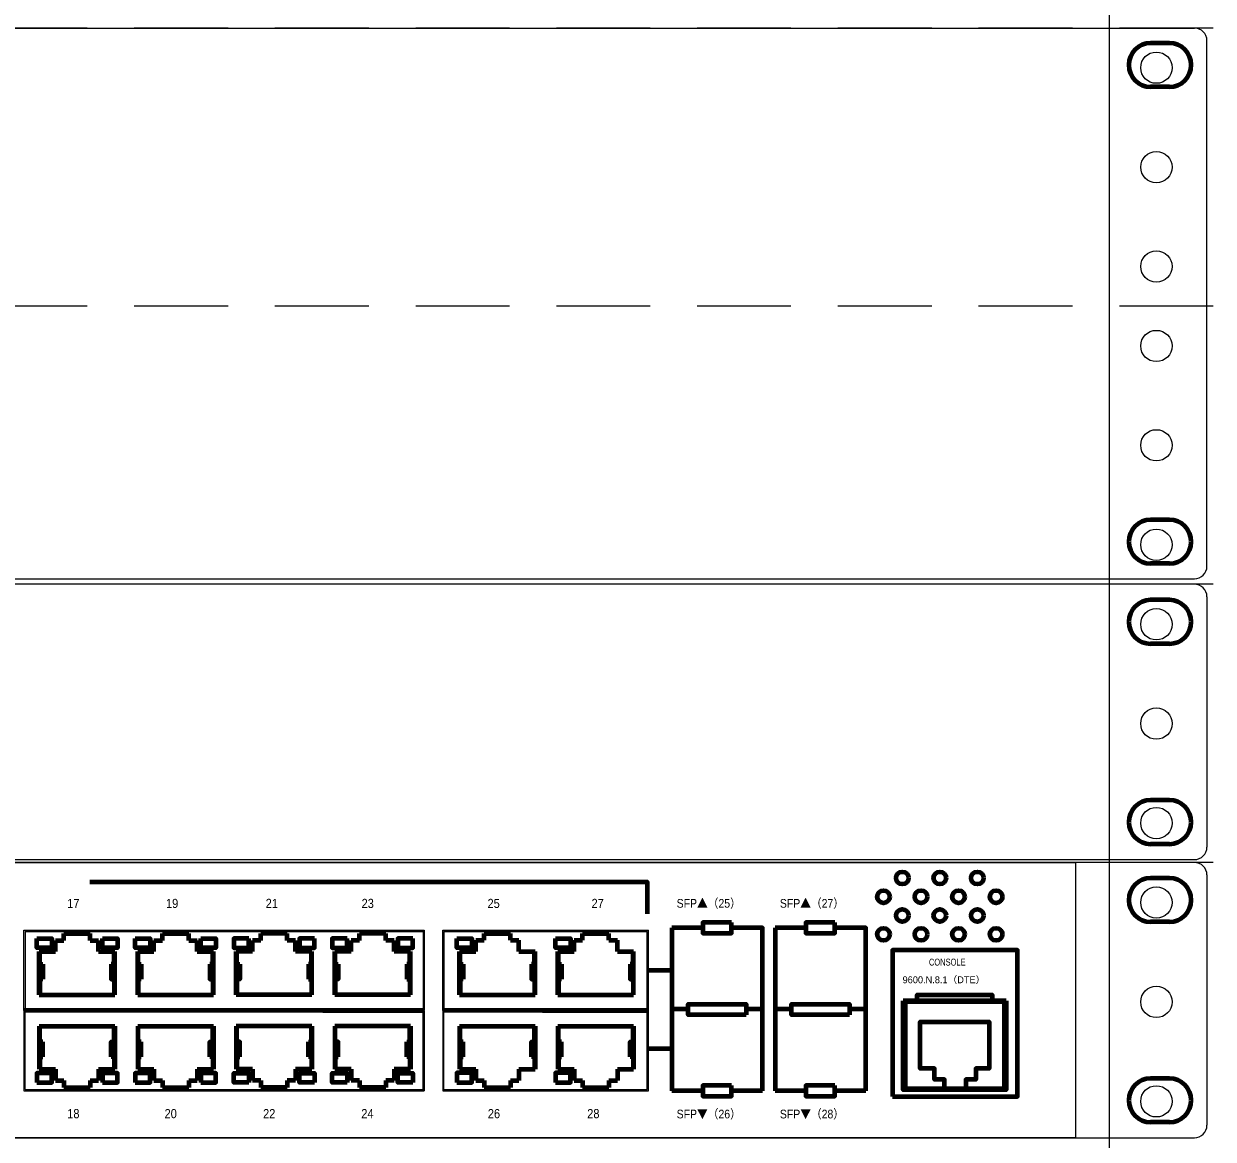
# Model space of a CAD drawing. Units: millimetres on the paper. Extents: x -400 to 400, y -280 to 280.
# Drawn here: x -87.05 to -71.83, y 125.72 to 139.98 of the extents above; entities that cross this region are included whole.
import ezdxf
from ezdxf.enums import TextEntityAlignment as Align

# ---------------------------------------------------------------- set-up
doc = ezdxf.new("R2010")
doc.units = ezdxf.units.MM
doc.linetypes.add('DASHED1', pattern=[1.8, 1.2, -0.6])
for name, color, linetype, lineweight in [('0-1_F-F_', 7, 'Continuous', 20), ('0-5_gaikei', 1, 'Continuous', 80), ('0-6_moji1', 1, 'Continuous', 80)]:
    doc.layers.add(name, color=color, linetype=linetype, lineweight=lineweight)
doc.styles.add('PUDGoDpMt', font='')
doc.styles.get('PUDGoDpMt').set_extended_font_data('PUDGoDpMt')

# ---------------------------------------------------------------- blocks, each defined once
blk = doc.blocks.new('PN262493-')
at = {"layer": '0-5_gaikei', "lineweight": 9}
for p, q in [((5.187, -1.082), (11.587, -1.082)), ((5.187, -2.365), (5.187, -1.082)), ((5.207, -1.102), (11.567, -1.102)), ((5.207, -1.102), (5.207, -2.345)), ((11.567, -1.102), (11.567, -2.345)), ((11.587, -1.082), (11.587, -2.355)), ((11.587, -2.365), (11.587, -1.082)), ((11.882, -1.082), (15.172, -1.082)), ((11.882, -2.365), (11.882, -1.082)), ((11.902, -1.102), (15.152, -1.102)), ((11.902, -1.102), (11.902, -2.345)), ((15.152, -1.102), (15.152, -2.345)), ((15.152, -1.102), (15.152, -2.345)), ((15.152, -2.345), (15.152, -1.102)), ((15.172, -3.648), (15.172, -1.082)), ((5.187, -2.365), (5.187, -3.648)), ((5.207, -2.345), (11.567, -2.345)), ((5.207, -2.345), (11.567, -2.345)), ((5.207, -2.385), (11.567, -2.385)), ((5.207, -2.385), (11.567, -2.385)), ((5.207, -3.628), (5.207, -2.385)), ((11.567, -3.628), (11.567, -2.385)), ((11.587, -2.365), (11.587, -3.648)), ((11.587, -3.648), (11.587, -2.375)), ((11.882, -2.365), (11.882, -3.648)), ((11.902, -2.345), (15.152, -2.345)), ((11.902, -2.345), (15.152, -2.345)), ((11.902, -2.385), (15.152, -2.385)), ((11.902, -2.385), (15.152, -2.385)), ((11.902, -3.628), (11.902, -2.385)), ((15.152, -2.365), (15.152, -2.365)), ((15.152, -2.365), (15.152, -2.365)), ((15.152, -3.628), (15.152, -2.385)), ((15.152, -2.385), (15.152, -3.628)), ((5.187, -3.648), (11.587, -3.648)), ((5.207, -3.628), (11.567, -3.628)), ((11.882, -3.648), (15.172, -3.648)), ((11.902, -3.628), (15.152, -3.628))]:
    blk.add_line(p, q, dxfattribs=at)
at = {"layer": '0-5_gaikei'}
for p, q in [((5.826, -1.135), (6.246, -1.135)), ((5.826, -1.245), (5.826, -1.135)), ((6.246, -1.245), (6.246, -1.135)), ((7.401, -1.135), (7.821, -1.135)), ((7.401, -1.245), (7.401, -1.135)), ((7.821, -1.245), (7.821, -1.135)), ((9.396, -1.135), (8.976, -1.135)), ((8.976, -1.245), (8.976, -1.135)), ((9.396, -1.245), (9.396, -1.135)), ((10.971, -1.135), (10.551, -1.135)), ((10.551, -1.245), (10.551, -1.135)), ((10.971, -1.245), (10.971, -1.135)), ((12.544, -1.134), (12.964, -1.134)), ((12.544, -1.244), (12.544, -1.134)), ((12.964, -1.244), (12.964, -1.134)), ((14.119, -1.134), (14.539, -1.134)), ((14.119, -1.244), (14.119, -1.134)), ((14.539, -1.244), (14.539, -1.134)), ((15.545, -1.045), (15.545, -3.65)), ((16.039, -1.045), (15.545, -1.045)), ((17.195, -1.045), (17.195, -3.65)), ((17.689, -1.045), (17.195, -1.045)), ((5.691, -1.245), (5.826, -1.245)), ((5.691, -1.425), (5.691, -1.245)), ((6.246, -1.245), (6.381, -1.245)), ((6.381, -1.425), (6.381, -1.245)), ((7.266, -1.245), (7.401, -1.245)), ((7.266, -1.425), (7.266, -1.245)), ((7.821, -1.245), (7.956, -1.245)), ((7.956, -1.425), (7.956, -1.245)), ((8.976, -1.245), (8.841, -1.245)), ((8.841, -1.425), (8.841, -1.245)), ((9.531, -1.245), (9.396, -1.245)), ((9.531, -1.425), (9.531, -1.245)), ((10.551, -1.245), (10.416, -1.245)), ((10.416, -1.425), (10.416, -1.245)), ((11.106, -1.245), (10.971, -1.245)), ((11.106, -1.425), (11.106, -1.245)), ((12.409, -1.244), (12.544, -1.244)), ((12.409, -1.424), (12.409, -1.244)), ((12.964, -1.244), (13.099, -1.244)), ((13.099, -1.424), (13.099, -1.244)), ((13.984, -1.244), (14.119, -1.244)), ((13.984, -1.424), (13.984, -1.244)), ((14.539, -1.244), (14.674, -1.244)), ((14.674, -1.424), (14.674, -1.244)), ((5.431, -2.115), (5.431, -1.425)), ((5.431, -1.425), (5.691, -1.425)), ((5.441, -1.625), (5.441, -1.425)), ((6.381, -1.425), (6.641, -1.425)), ((6.632, -1.625), (6.632, -1.425)), ((6.641, -2.115), (6.641, -1.425)), ((7.006, -2.115), (7.006, -1.425)), ((7.006, -1.425), (7.266, -1.425)), ((7.015, -1.625), (7.015, -1.425)), ((7.956, -1.425), (8.216, -1.425)), ((8.207, -1.625), (8.207, -1.425)), ((8.216, -2.115), (8.216, -1.425)), ((8.581, -2.115), (8.581, -1.425)), ((8.841, -1.425), (8.581, -1.425)), ((8.59, -1.625), (8.59, -1.425)), ((9.791, -1.425), (9.531, -1.425)), ((9.782, -1.625), (9.782, -1.425)), ((9.791, -2.115), (9.791, -1.425)), ((10.156, -2.115), (10.156, -1.425)), ((10.416, -1.425), (10.156, -1.425)), ((10.165, -1.625), (10.165, -1.425)), ((11.366, -1.425), (11.106, -1.425)), ((11.357, -1.625), (11.357, -1.425)), ((11.366, -2.115), (11.366, -1.425)), ((12.149, -2.114), (12.149, -1.424)), ((12.149, -1.424), (12.409, -1.424)), ((12.159, -1.625), (12.159, -1.424)), ((13.099, -1.424), (13.359, -1.424)), ((13.35, -1.625), (13.35, -1.424)), ((13.359, -2.114), (13.359, -1.424)), ((13.724, -2.114), (13.724, -1.424)), ((13.724, -1.424), (13.984, -1.424)), ((13.734, -1.625), (13.734, -1.424)), ((14.674, -1.424), (14.934, -1.424)), ((14.925, -1.625), (14.925, -1.424)), ((14.934, -2.114), (14.934, -1.424)), ((5.441, -1.625), (5.489, -1.625)), ((5.489, -1.625), (5.489, -1.865)), ((6.632, -1.625), (6.584, -1.625)), ((7.015, -1.625), (7.063, -1.625)), ((7.063, -1.625), (7.063, -1.865)), ((8.207, -1.625), (8.159, -1.625)), ((8.59, -1.625), (8.638, -1.625)), ((9.782, -1.625), (9.734, -1.625)), ((9.734, -1.625), (9.734, -1.865)), ((10.165, -1.625), (10.213, -1.625)), ((11.357, -1.625), (11.309, -1.625)), ((11.309, -1.625), (11.309, -1.865)), ((12.159, -1.625), (12.207, -1.625)), ((12.207, -1.625), (12.207, -1.865)), ((13.35, -1.625), (13.302, -1.625)), ((13.734, -1.625), (13.782, -1.625)), ((13.782, -1.625), (13.782, -1.865)), ((14.925, -1.625), (14.877, -1.625)), ((5.441, -1.865), (5.441, -2.115)), ((5.489, -1.865), (5.441, -1.865)), ((6.632, -1.865), (6.632, -2.115)), ((7.015, -1.865), (7.015, -2.115)), ((7.063, -1.865), (7.015, -1.865)), ((8.207, -1.865), (8.207, -2.115)), ((8.59, -1.865), (8.59, -2.115)), ((9.734, -1.865), (9.782, -1.865)), ((9.782, -1.865), (9.782, -2.115)), ((10.165, -1.865), (10.165, -2.115)), ((11.309, -1.865), (11.357, -1.865)), ((11.357, -1.865), (11.357, -2.115)), ((12.159, -1.865), (12.159, -2.114)), ((12.207, -1.865), (12.159, -1.865)), ((13.35, -1.865), (13.35, -2.114)), ((13.734, -1.865), (13.734, -2.114)), ((13.782, -1.865), (13.734, -1.865)), ((14.925, -1.865), (14.925, -2.114)), ((15.545, -1.724), (15.152, -1.724)), ((5.431, -2.115), (6.641, -2.115)), ((7.006, -2.115), (8.216, -2.115)), ((9.791, -2.115), (8.581, -2.115)), ((11.366, -2.115), (10.156, -2.115)), ((12.149, -2.114), (13.359, -2.114)), ((13.724, -2.114), (14.934, -2.114)), ((20.891, -2.21), (19.242, -2.21)), ((20.891, -2.21), (19.242, -2.21)), ((20.891, -2.21), (19.242, -2.21)), ((11.587, -2.365), (5.187, -2.365)), ((11.587, -2.365), (5.187, -2.365)), ((9.965, -2.365), (11.587, -2.365)), ((9.965, -2.365), (11.587, -2.365)), ((15.172, -2.365), (11.882, -2.365)), ((15.172, -2.365), (11.882, -2.365)), ((13.477, -2.365), (15.172, -2.365)), ((13.477, -2.365), (15.172, -2.365)), ((15.808, -2.347), (15.545, -2.347)), ((16.995, -2.347), (16.733, -2.347)), ((17.458, -2.347), (17.195, -2.347)), ((18.645, -2.347), (18.383, -2.347)), ((5.431, -2.615), (5.431, -3.305)), ((5.431, -2.615), (6.641, -2.615)), ((5.441, -2.865), (5.441, -2.615)), ((6.632, -2.865), (6.632, -2.615)), ((6.641, -2.615), (6.641, -3.305)), ((7.006, -2.615), (7.006, -3.305)), ((7.006, -2.615), (8.216, -2.615)), ((7.015, -2.865), (7.015, -2.615)), ((8.207, -2.865), (8.207, -2.615)), ((8.216, -2.615), (8.216, -3.305)), ((8.581, -2.615), (8.581, -3.305)), ((9.791, -2.615), (8.581, -2.615)), ((8.59, -2.865), (8.59, -2.615)), ((9.782, -2.865), (9.782, -2.615)), ((9.791, -2.615), (9.791, -3.305)), ((10.156, -2.615), (10.156, -3.305)), ((11.366, -2.615), (10.156, -2.615)), ((10.165, -2.865), (10.165, -2.615)), ((11.357, -2.865), (11.357, -2.615)), ((11.366, -2.615), (11.366, -3.305)), ((12.149, -2.614), (12.149, -3.304)), ((12.149, -2.614), (13.359, -2.614)), ((12.159, -2.864), (12.159, -2.614)), ((13.35, -2.864), (13.35, -2.614)), ((13.359, -2.614), (13.359, -3.304)), ((13.724, -2.614), (13.724, -3.304)), ((13.724, -2.614), (14.934, -2.614)), ((13.734, -2.864), (13.734, -2.614)), ((14.925, -2.864), (14.925, -2.614)), ((14.934, -2.614), (14.934, -3.304)), ((5.489, -2.865), (5.441, -2.865)), ((5.489, -3.105), (5.489, -2.865)), ((7.063, -2.865), (7.015, -2.865)), ((7.063, -3.105), (7.063, -2.865)), ((9.734, -2.865), (9.782, -2.865)), ((9.734, -3.105), (9.734, -2.865)), ((11.309, -2.865), (11.357, -2.865)), ((11.309, -3.105), (11.309, -2.865)), ((12.207, -2.864), (12.159, -2.864)), ((12.207, -3.104), (12.207, -2.864)), ((13.782, -2.864), (13.734, -2.864)), ((13.782, -3.104), (13.782, -2.864)), ((15.545, -2.976), (15.152, -2.976)), ((5.441, -3.105), (5.489, -3.105)), ((5.441, -3.105), (5.441, -3.305)), ((6.632, -3.105), (6.584, -3.105)), ((6.632, -3.105), (6.632, -3.305)), ((7.015, -3.105), (7.063, -3.105)), ((7.015, -3.105), (7.015, -3.305)), ((8.207, -3.105), (8.159, -3.105)), ((8.207, -3.105), (8.207, -3.305)), ((8.59, -3.105), (8.59, -3.305)), ((8.59, -3.105), (8.638, -3.105)), ((9.782, -3.105), (9.734, -3.105)), ((9.782, -3.105), (9.782, -3.305)), ((10.165, -3.105), (10.165, -3.305)), ((10.165, -3.105), (10.213, -3.105)), ((11.357, -3.105), (11.309, -3.105)), ((11.357, -3.105), (11.357, -3.305)), ((12.159, -3.104), (12.207, -3.104)), ((12.159, -3.104), (12.159, -3.304)), ((13.35, -3.104), (13.302, -3.104)), ((13.35, -3.104), (13.35, -3.304)), ((13.734, -3.104), (13.782, -3.104)), ((13.734, -3.104), (13.734, -3.304)), ((14.925, -3.104), (14.877, -3.104)), ((14.925, -3.104), (14.925, -3.304)), ((5.431, -3.305), (5.691, -3.305)), ((5.691, -3.305), (5.691, -3.485)), ((6.381, -3.305), (6.641, -3.305)), ((6.381, -3.305), (6.381, -3.485)), ((7.006, -3.305), (7.266, -3.305)), ((7.266, -3.305), (7.266, -3.485)), ((7.956, -3.305), (8.216, -3.305)), ((7.956, -3.305), (7.956, -3.485)), ((8.841, -3.305), (8.581, -3.305)), ((8.841, -3.305), (8.841, -3.485)), ((9.531, -3.305), (9.531, -3.485)), ((9.791, -3.305), (9.531, -3.305)), ((10.416, -3.305), (10.156, -3.305)), ((10.416, -3.305), (10.416, -3.485)), ((11.106, -3.305), (11.106, -3.485)), ((11.366, -3.305), (11.106, -3.305)), ((12.149, -3.304), (12.409, -3.304)), ((12.409, -3.304), (12.409, -3.484)), ((13.099, -3.304), (13.359, -3.304)), ((13.099, -3.304), (13.099, -3.484)), ((13.724, -3.304), (13.984, -3.304)), ((13.984, -3.304), (13.984, -3.484)), ((14.674, -3.304), (14.934, -3.304)), ((14.674, -3.304), (14.674, -3.484)), ((5.691, -3.485), (5.826, -3.485)), ((5.826, -3.485), (5.826, -3.595)), ((5.826, -3.595), (6.246, -3.595)), ((6.246, -3.485), (6.246, -3.595)), ((6.246, -3.485), (6.381, -3.485)), ((7.266, -3.485), (7.401, -3.485)), ((7.401, -3.485), (7.401, -3.595)), ((7.401, -3.595), (7.821, -3.595)), ((7.821, -3.485), (7.821, -3.595)), ((7.821, -3.485), (7.956, -3.485)), ((8.976, -3.485), (8.841, -3.485)), ((8.976, -3.485), (8.976, -3.595)), ((9.396, -3.595), (8.976, -3.595)), ((9.531, -3.485), (9.396, -3.485)), ((9.396, -3.485), (9.396, -3.595)), ((10.551, -3.485), (10.416, -3.485)), ((10.551, -3.485), (10.551, -3.595)), ((10.971, -3.595), (10.551, -3.595)), ((11.106, -3.485), (10.971, -3.485)), ((10.971, -3.485), (10.971, -3.595)), ((12.409, -3.484), (12.544, -3.484)), ((12.544, -3.484), (12.544, -3.594)), ((12.544, -3.594), (12.964, -3.594)), ((12.964, -3.484), (12.964, -3.594)), ((12.964, -3.484), (13.099, -3.484)), ((13.984, -3.484), (14.119, -3.484)), ((14.119, -3.484), (14.119, -3.594)), ((14.119, -3.594), (14.539, -3.594)), ((14.539, -3.484), (14.539, -3.594)), ((14.539, -3.484), (14.674, -3.484)), ((16.039, -3.65), (15.545, -3.65)), ((16.995, -3.65), (16.501, -3.65)), ((17.689, -3.65), (17.195, -3.65)), ((18.645, -3.65), (18.151, -3.65))]:
    blk.add_line(p, q, dxfattribs=at)
at = {"layer": '0-5_gaikei', "color": 7, "lineweight": 20}
blk.add_lwpolyline([(-22, 0), (22, 0), (22, -4.4), (-22, -4.4)], close=True, dxfattribs=at)
at = {"layer": '0-5_gaikei'}
for points in [[(6.238, -0.308), (15.152, -0.308), (15.152, -0.823)], [(16.995, -3.65), (16.995, -1.045), (16.501, -1.045)], [(18.645, -3.65), (18.645, -1.045), (18.151, -1.045)], [(6.584, -1.625), (6.584, -1.865), (6.632, -1.865)], [(8.159, -1.625), (8.159, -1.865), (8.207, -1.865)], [(8.638, -1.625), (8.638, -1.865), (8.59, -1.865)], [(10.213, -1.625), (10.213, -1.865), (10.165, -1.865)], [(13.302, -1.625), (13.302, -1.865), (13.35, -1.865)], [(14.877, -1.625), (14.877, -1.865), (14.925, -1.865)], [(20.891, -2.21), (20.891, -3.632), (19.242, -3.632), (19.242, -2.21)], [(20.891, -2.21), (20.891, -3.632), (19.242, -3.632), (19.242, -2.21)], [(20.891, -2.21), (20.891, -3.632), (19.242, -3.632), (19.242, -2.21)], [(20.859, -2.226), (20.859, -3.616), (19.275, -3.616)], [(20.859, -2.226), (19.275, -2.226), (19.275, -3.616)], [(19.469, -2.21), (19.469, -2.113), (20.665, -2.113), (20.665, -2.21)], [(19.469, -2.21), (19.469, -2.113), (20.665, -2.113), (20.665, -2.21)], [(6.584, -3.105), (6.584, -2.865), (6.632, -2.865)], [(8.159, -3.105), (8.159, -2.865), (8.207, -2.865)], [(8.638, -3.105), (8.638, -2.865), (8.59, -2.865)], [(10.213, -3.105), (10.213, -2.865), (10.165, -2.865)], [(13.302, -3.104), (13.302, -2.864), (13.35, -2.864)], [(14.877, -3.104), (14.877, -2.864), (14.925, -2.864)]]:
    blk.add_lwpolyline(points, dxfattribs=at)
for points in [[(16.501, -0.959), (16.039, -0.959), (16.039, -1.131), (16.501, -1.131)], [(18.151, -0.959), (17.689, -0.959), (17.689, -1.131), (18.151, -1.131)], [(5.391, -1.215), (5.631, -1.215), (5.631, -1.365), (5.391, -1.365)], [(6.441, -1.215), (6.681, -1.215), (6.681, -1.365), (6.441, -1.365)], [(6.966, -1.215), (7.206, -1.215), (7.206, -1.365), (6.966, -1.365)], [(8.016, -1.215), (8.256, -1.215), (8.256, -1.365), (8.016, -1.365)], [(8.781, -1.215), (8.541, -1.215), (8.541, -1.365), (8.781, -1.365)], [(9.831, -1.215), (9.591, -1.215), (9.591, -1.365), (9.831, -1.365)], [(10.356, -1.215), (10.116, -1.215), (10.116, -1.365), (10.356, -1.365)], [(11.406, -1.215), (11.166, -1.215), (11.166, -1.365), (11.406, -1.365)], [(12.109, -1.214), (12.349, -1.214), (12.349, -1.364), (12.109, -1.364)], [(13.684, -1.214), (13.924, -1.214), (13.924, -1.364), (13.684, -1.364)], [(19.075, -3.74), (21.071, -3.74), (21.071, -1.401), (19.075, -1.401)], [(16.733, -2.433), (15.808, -2.433), (15.808, -2.262), (16.733, -2.262)], [(18.383, -2.433), (17.458, -2.433), (17.458, -2.262), (18.383, -2.262)], [(19.905, -3.616), (19.905, -3.471), (19.743, -3.471), (19.743, -3.293), (19.517, -3.293), (19.517, -2.549), (20.616, -2.549), (20.616, -3.293), (20.406, -3.293), (20.406, -3.471), (20.244, -3.471), (20.244, -3.616)], [(5.391, -3.515), (5.631, -3.515), (5.631, -3.365), (5.391, -3.365)], [(6.441, -3.515), (6.681, -3.515), (6.681, -3.365), (6.441, -3.365)], [(6.966, -3.515), (7.206, -3.515), (7.206, -3.365), (6.966, -3.365)], [(8.016, -3.515), (8.256, -3.515), (8.256, -3.365), (8.016, -3.365)], [(8.781, -3.515), (8.541, -3.515), (8.541, -3.365), (8.781, -3.365)], [(9.831, -3.515), (9.591, -3.515), (9.591, -3.365), (9.831, -3.365)], [(10.356, -3.515), (10.116, -3.515), (10.116, -3.365), (10.356, -3.365)], [(11.406, -3.515), (11.166, -3.515), (11.166, -3.365), (11.406, -3.365)], [(12.109, -3.514), (12.349, -3.514), (12.349, -3.364), (12.109, -3.364)], [(13.684, -3.514), (13.924, -3.514), (13.924, -3.364), (13.684, -3.364)], [(16.501, -3.564), (16.039, -3.564), (16.039, -3.736), (16.501, -3.736)], [(18.151, -3.564), (17.689, -3.564), (17.689, -3.736), (18.151, -3.736)]]:
    blk.add_lwpolyline(points, close=True, dxfattribs=at)
for centre in [(19.229, -0.248), (19.83, -0.248), (20.429, -0.248), (18.929, -0.548), (19.529, -0.548), (20.129, -0.548), (20.729, -0.548), (19.229, -0.848), (19.83, -0.848), (20.429, -0.848), (18.929, -1.148), (19.529, -1.148), (20.129, -1.148), (20.729, -1.148)]:
    blk.add_circle(centre, 0.1, dxfattribs=at)
at = {"layer": '0-5_gaikei', "style": 'PUDGoDpMt'}
for s, height, width, p in [('SFP▲（25）', 0.1393, 0.9, (15.622, -0.765)), ('SFP▲（27）', 0.1393, 0.9, (17.272, -0.765)), ('17', 0.1466, 0.9, (5.879, -0.772)), ('19', 0.1466, 0.9, (7.458, -0.772)), ('21', 0.1466, 0.9, (9.052, -0.772)), ('23', 0.1466, 0.9, (10.585, -0.772)), ('25', 0.1466, 0.9, (12.598, -0.772)), ('27', 0.1466, 0.9, (14.261, -0.772)), ('CONSOLE', 0.11, 0.75, (19.655, -1.681)), ('18', 0.1466, 0.9, (5.879, -4.131)), ('20', 0.1466, 0.9, (7.435, -4.131)), ('22', 0.1466, 0.9, (9.01, -4.131)), ('24', 0.1466, 0.9, (10.58, -4.131)), ('26', 0.1466, 0.9, (12.603, -4.131)), ('28', 0.1466, 0.9, (14.192, -4.131)), ('SFP▼（26）', 0.1393, 0.9, (15.622, -4.132)), ('SFP▼（28）', 0.1393, 0.9, (17.272, -4.132))]:
    blk.add_text(s, height=height, dxfattribs=dict(at, width=width)).set_placement(p, align=Align.BOTTOM_LEFT)
blk.add_text('9600.N.8.1（DTE）', height=0.11, dxfattribs=at).set_placement((19.234, -1.963), align=Align.BOTTOM_LEFT)
blk = doc.blocks.new('1U-')
at = {"layer": '0-6_moji1', "color": 7, "lineweight": 20}
for p, q in [((23.9, 0), (-23.9, 0)), ((24.1, -0.2), (24.1, -4.2)), ((-23.9, -4.4), (23.9, -4.4))]:
    blk.add_line(p, q, dxfattribs=at)
at = {"layer": '0-6_moji1'}
for p, q in [((23.499, -0.25), (23.199, -0.25)), ((23.499, -0.95), (23.199, -0.95)), ((23.499, -3.45), (23.199, -3.45)), ((23.499, -4.15), (23.199, -4.15))]:
    blk.add_line(p, q, dxfattribs=at)
at = {"layer": '0-6_moji1', "color": 7, "lineweight": 20}
for centre, start, end in [((23.9, -0.2), 0, 90), ((23.9, -4.2), 270, 0)]:
    blk.add_arc(centre, 0.2, start, end, dxfattribs=at)
at = {"layer": '0-6_moji1'}
for centre, start, end in [((23.199, -0.6), 90, 270), ((23.499, -0.6), 270, 90), ((23.199, -3.8), 90, 270), ((23.499, -3.8), 270, 90)]:
    blk.add_arc(centre, 0.35, start, end, dxfattribs=at)
blk = doc.blocks.new('PP-1U-2')
at = {"layer": '0-5_gaikei'}
blk.add_blockref('1U-', (0, 0), dxfattribs=at)
blk = doc.blocks.new('2U-')
at = {"layer": '0-6_moji1', "color": 7, "lineweight": 20}
for p, q in [((-23.9, 0), (23.9, 0)), ((24.1, -8.6), (24.1, -0.2)), ((-23.9, -8.8), (23.9, -8.8))]:
    blk.add_line(p, q, dxfattribs=at)
at = {"layer": '0-6_moji1'}
for p, q in [((23.5, -0.24), (23.2, -0.24)), ((23.5, -0.94), (23.2, -0.94)), ((23.5, -7.86), (23.2, -7.86)), ((23.5, -8.56), (23.2, -8.56))]:
    blk.add_line(p, q, dxfattribs=at)
at = {"layer": '0-6_moji1', "color": 7, "lineweight": 20}
for centre, start, end in [((23.9, -0.2), 0, 90), ((23.9, -8.6), 270, 0)]:
    blk.add_arc(centre, 0.2, start, end, dxfattribs=at)
at = {"layer": '0-6_moji1'}
for centre, start, end in [((23.2, -0.59), 90, 270), ((23.5, -0.59), 270, 90), ((23.2, -8.21), 90, 270), ((23.5, -8.21), 270, 90)]:
    blk.add_arc(centre, 0.35, start, end, dxfattribs=at)
blk = doc.blocks.new('BP-2U-2')
at = {"layer": '0-6_moji1'}
blk.add_blockref('2U-', (0, 0), dxfattribs=at)

msp = doc.modelspace()

# ---------------------------------------------------------------- linework, layer by layer
at = {"layer": '0-1_F-F_'}
msp.add_line((-73.16, 97.561), (-73.16, 168.075), dxfattribs=at)
at = {"layer": '0-1_F-F_', "linetype": 'DASHED1'}
for p, q in [((-71.833, 139.93), (-110.553, 139.93)), ((-71.833, 136.374), (-110.553, 136.374)), ((-71.833, 132.818), (-110.553, 132.818)), ((-71.833, 129.262), (-110.553, 129.262))]:
    msp.add_line(p, q, dxfattribs=at)
at = {"layer": '0-1_F-F_'}
for centre in [(-72.56, 139.423), (-72.56, 138.152), (-72.56, 136.882), (-72.56, 135.865), (-72.56, 134.595), (-72.56, 133.324), (-72.56, 132.307), (-72.56, 131.037), (-72.56, 129.766), (-72.56, 128.75), (-72.56, 127.479), (-72.56, 126.208)]:
    msp.add_circle(centre, 0.2, dxfattribs=at)

# ---------------------------------------------------------------- block references
at = {"layer": '0-6_moji1', "xscale": 0.8, "yscale": 0.8}
for name, p in [('BP-2U-2', (-91.193, 139.93)), ('PP-1U-2', (-91.193, 132.818)), ('1U-', (-91.193, 129.262)), ('PN262493-', (-91.193, 129.262))]:
    msp.add_blockref(name, p, dxfattribs=at)

doc.saveas('drawing.dxf')
